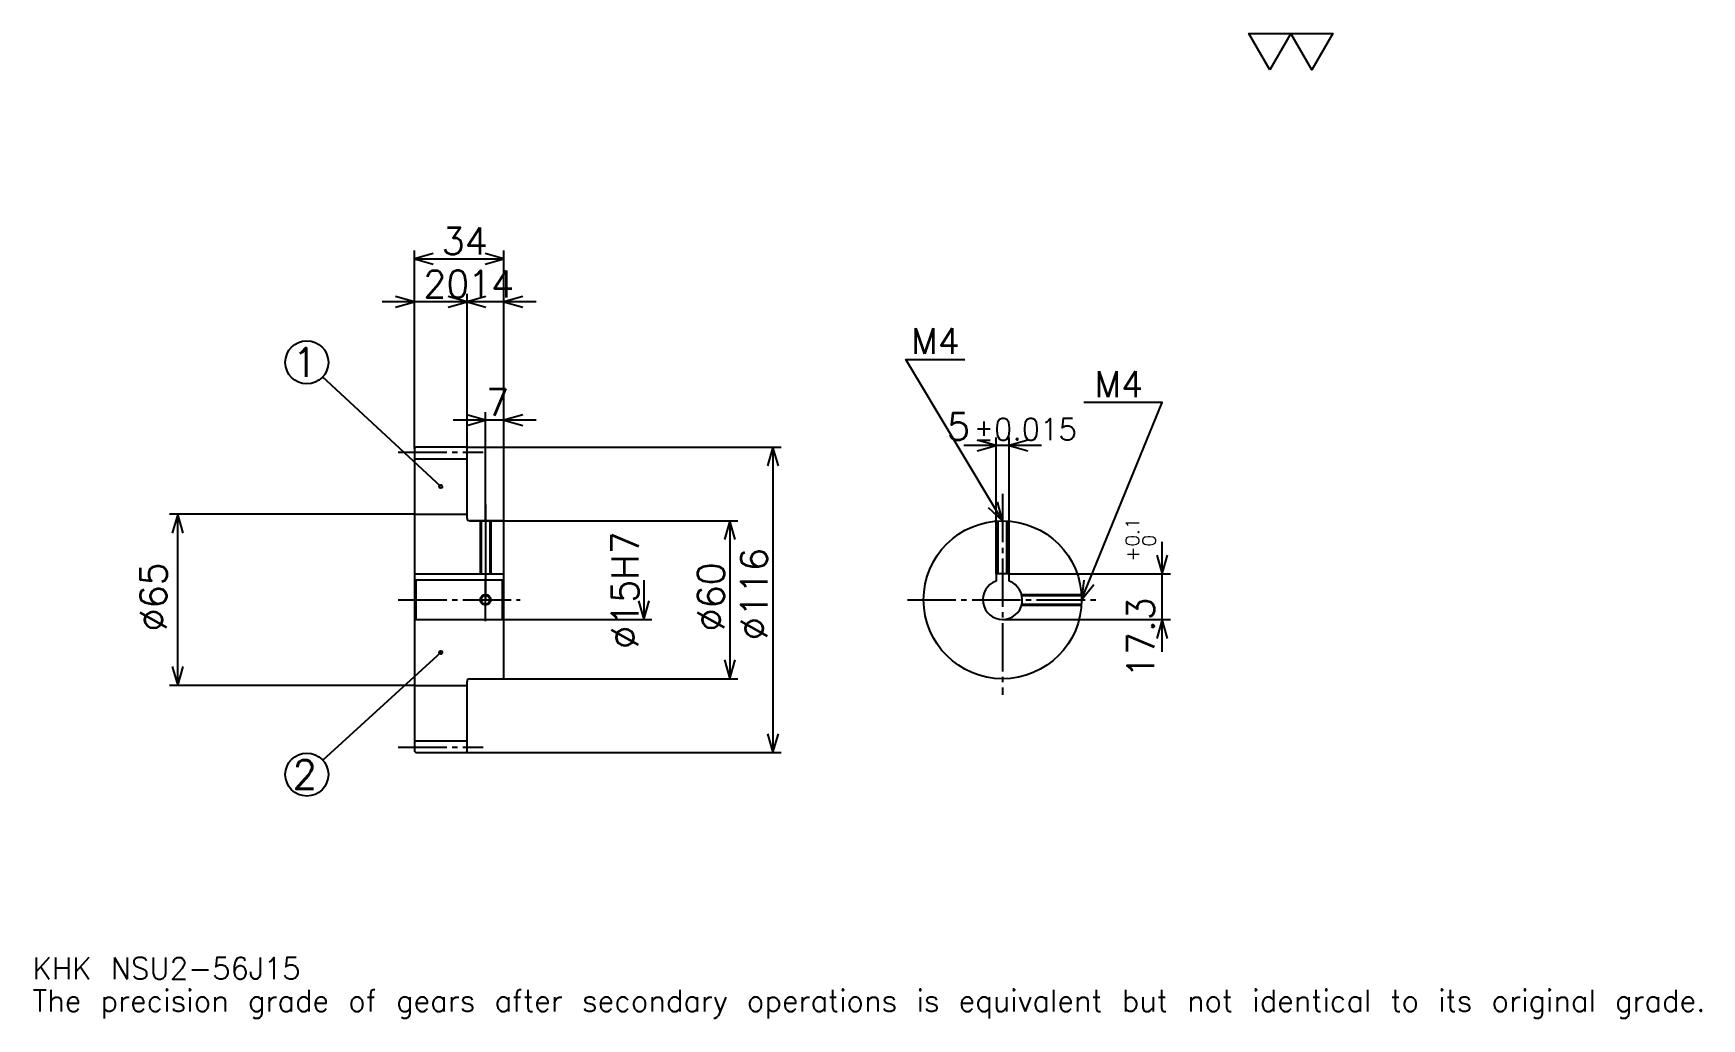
# Model space of a CAD drawing. Extents: x 21 to 654, y 7 to 382.
import ezdxf

# ---------------------------------------------------------------- set-up
doc = ezdxf.new("R2010")
doc.units = 0
doc.linetypes.add('DASHDOT', pattern=[24.521738, 18.391304, -2.043478, 2.043478, -2.043478])
doc.layers.get('0').update_dxf_attribs({"linetype": 'CONTINUOUS'})
doc.layers.add('DASHDOT', color=6, linetype='DASHDOT')
doc.styles.add('KANJI', font='TXT', dxfattribs={"bigfont": 'BIGFONT'})

msp = doc.modelspace()

# ---------------------------------------------------------------- linework, layer by layer
at = {"color": 5}
for p, q in [((165.521729, 224.543488), (165.521729, 299.130432)), ((199.521729, 224.543488), (199.521729, 299.130432)), ((165.521729, 296.065216), (199.521729, 296.065216)), ((197.782593, 279.717407), (153.260864, 279.717407)), ((211.782593, 279.717407), (173.260864, 279.717407)), ((185.521729, 224.543488), (185.521729, 282.782623)), ((175.521729, 209.543488), (130.645859, 251.155304)), ((211.782593, 234.76088), (180.260864, 234.76088)), ((192.521729, 224.543488), (192.521729, 237.826096)), ((386.413025, 176.343491), (386.413025, 228.217407)), ((391.413025, 176.343491), (391.413025, 228.217407)), ((165.521729, 224.043488), (165.521729, 224.543488)), ((185.021729, 224.543488), (199.521729, 224.543488)), ((185.521729, 224.043488), (185.521729, 224.543488)), ((192.521729, 196.543488), (192.521729, 224.543488)), ((192.521729, 196.543488), (192.521729, 224.543488)), ((199.521729, 224.543488), (304.760864, 224.543488)), ((199.521729, 196.043488), (199.521729, 224.543488)), ((301.695648, 224.543488), (301.695648, 108.543488)), ((403.673889, 225.152191), (374.152161, 225.152191)), ((165.521729, 199.043488), (72.543472, 199.043488)), ((75.608688, 134.043488), (75.608688, 199.043488)), ((186.521729, 196.543488), (199.521729, 196.543488)), ((199.521729, 196.543488), (288.413025, 196.543488)), ((285.347809, 196.543488), (285.347809, 136.543488)), ((449.565216, 146.782623), (449.565216, 188.604355)), ((252.652161, 174.043488), (252.652161, 159.043488)), ((391.413025, 176.343491), (452.630432, 176.343491)), ((199.521729, 159.043488), (255.717377, 159.043488)), ((388.913025, 159.043488), (452.630432, 159.043488)), ((175.521729, 146.543488), (130.693008, 105.680374)), ((165.521729, 134.043488), (72.543472, 134.043488)), ((186.521729, 136.543488), (199.521729, 136.543488)), ((199.521729, 136.543488), (288.413025, 136.543488)), ((185.021729, 108.543488), (199.521729, 108.543488)), ((199.521729, 108.543488), (304.760864, 108.543488))]:
    msp.add_line(p, q, dxfattribs=at)
at = {"color": 4}
for p, q in [((165.521729, 220.043488), (185.521729, 220.043488)), ((165.521729, 199.043488), (185.521729, 199.043488)), ((165.521729, 176.343491), (199.521729, 176.343491)), ((166.021729, 174.043488), (166.021729, 159.043488)), ((199.021729, 174.043488), (199.521729, 174.543488)), ((199.021729, 159.043488), (199.521729, 158.543488)), ((165.521729, 134.043488), (185.521729, 134.043488)), ((165.521729, 113.043488), (185.521729, 113.043488))]:
    msp.add_line(p, q, dxfattribs=at)
at = {"color": 7}
msp.add_lwpolyline([(490.434784, 367.82608), (482.46521, 381.639984), (514.343506, 381.639984), (506.373901, 367.82608), (498.404358, 381.639984), (490.434784, 367.82608)], dxfattribs=at)
at = {"color": 5}
for points in [[(172.673904, 298.108704), (165.521729, 296.065216), (172.673904, 294.021729)], [(192.369553, 294.021729), (199.521729, 296.065216), (192.369553, 298.108704)], [(158.369553, 277.67392), (165.521729, 279.717407), (158.369553, 281.760864)], [(178.369553, 277.67392), (185.521729, 279.717407), (178.369553, 281.760864)], [(192.673904, 281.760864), (185.521729, 279.717407), (192.673904, 277.67392)], [(206.673904, 281.760864), (199.521729, 279.717407), (206.673904, 277.67392)], [(388.913025, 196.543488), (352.130432, 257.847839), (374.608704, 257.847839)], [(418.913025, 166.543488), (449.565216, 241.5), (419.730408, 241.5)], [(185.369553, 232.717407), (192.521729, 234.76088), (185.369553, 236.804352)], [(206.673904, 236.804352), (199.521729, 234.76088), (206.673904, 232.717407)], [(303.739136, 217.391312), (301.695648, 224.543488), (299.652161, 217.391312)], [(379.260864, 223.108704), (386.413025, 225.152191), (379.260864, 227.195663)], [(398.565216, 227.195663), (391.413025, 225.152191), (398.565216, 223.108704)], [(383.481018, 201.625061), (388.913025, 196.543488), (386.985535, 203.727783)], [(77.652168, 191.891312), (75.608688, 199.043488), (73.565208, 191.891312)], [(287.391296, 189.391312), (285.347809, 196.543488), (283.304321, 189.391312)], [(447.521729, 183.495667), (449.565216, 176.343491), (451.608704, 183.495667)], [(419.72876, 173.936996), (418.913025, 166.543488), (423.511627, 172.39006)], [(250.608673, 166.195663), (252.652161, 159.043488), (254.695648, 166.195663)], [(451.608704, 151.891312), (449.565216, 159.043488), (447.521729, 151.891312)], [(73.565208, 141.195663), (75.608688, 134.043488), (77.652168, 141.195663)], [(283.304321, 143.695663), (285.347809, 136.543488), (287.391296, 143.695663)], [(299.652161, 115.695663), (301.695648, 108.543488), (303.739136, 115.695663)]]:
    msp.add_lwpolyline(points, dxfattribs=at)
at = {"color": 4}
for points in [[(185.521729, 197.543488), (185.521729, 224.043488), (185.021729, 224.543488), (166.021729, 224.543488), (165.521729, 224.043488), (165.521729, 158.543488)], [(186.521729, 136.543488), (199.021729, 136.543488), (199.521729, 137.043488), (199.521729, 196.043488), (199.021729, 196.543488), (186.521729, 196.543488)], [(190.521729, 196.543488), (190.521729, 176.343491)], [(190.901733, 196.543488), (190.901733, 176.343491)], [(194.141724, 196.543488), (194.141724, 176.343491)], [(194.521729, 196.543488), (194.521729, 176.343491)], [(386.913025, 176.343491), (386.913025, 196.476746)], [(387.29303, 176.343491), (387.29303, 196.49971)], [(390.53302, 176.343491), (390.53302, 196.49971)], [(390.913025, 176.343491), (390.913025, 196.476746)], [(165.521729, 158.543488), (166.021729, 159.043488), (199.021729, 159.043488), (199.021729, 174.043488), (166.021729, 174.043488), (165.521729, 174.543488)], [(391.413025, 173.614563), (391.413025, 176.343491), (386.413025, 176.343491), (386.413025, 173.614563)], [(396.141449, 168.543488), (418.846313, 168.543488)], [(396.235992, 168.163483), (418.869263, 168.163483)], [(396.235992, 164.923492), (418.869263, 164.923492)], [(165.521729, 158.543488), (165.521729, 109.043488), (166.021729, 108.543488), (185.021729, 108.543488), (185.521729, 109.043488), (185.521729, 135.543488)], [(396.141449, 164.543488), (418.846313, 164.543488)]]:
    msp.add_lwpolyline(points, dxfattribs=at)
at = {"color": 5}
for centre, radius in [((124.652161, 256.713043), 8.173913), ((175.521729, 209.543488), 0.613044), ((175.521729, 146.543488), 0.613044), ((124.652161, 100.17392), 8.173913)]:
    msp.add_circle(centre, radius, dxfattribs=at)
at = {"color": 4}
for centre, radius in [((388.913025, 166.543488), 30), ((192.521729, 166.543488), 1.62)]:
    msp.add_circle(centre, radius, dxfattribs=at)
at = {"color": 7}
msp.add_circle((192.521729, 166.543488), 2, dxfattribs=at)
at = {"color": 4}
for centre, radius, start, end in [((186.521729, 197.543488), 1, 180, 270), ((388.913025, 166.543488), 7.5, 109.471220943, 70.528779057), ((186.521729, 135.543488), 1, 90, 180)]:
    msp.add_arc(centre, radius, start, end, dxfattribs=at)
at = {"layer": 'DASHDOT', "color": 7}
for p, q in [((159.391296, 222.543488), (191.652161, 222.543488)), ((388.913025, 206.76088), (388.913025, 130.413055)), ((192.521729, 196.543488), (192.521729, 166.543488)), ((159.391296, 166.543488), (205.652161, 166.543488)), ((352.782593, 166.543488), (425.043457, 166.543488)), ((159.391296, 110.543488), (191.652161, 110.543488))]:
    msp.add_line(p, q, dxfattribs=at)
for points in [[(192.521729, 202.67392), (192.521729, 170.213058)], [(192.521729, 158.413055), (192.521729, 174.67392)], [(184.391296, 166.543488), (200.652161, 166.543488)]]:
    msp.add_lwpolyline(points, dxfattribs=at)

# ---------------------------------------------------------------- texts
at = {"color": 7, "style": 'KANJI'}
for s, height, p in [('34', 10.217391, (175.880432, 297.700012)), ('20', 10.217391, (168.880417, 281.352173)), ('14', 10.217391, (185.880432, 281.352173)), ('M4', 9.808696, (354.173889, 259.891296)), ('1', 10.898551, (119.202888, 251.263779)), ('M4', 9.808696, (423.817383, 243.543488)), ('7', 10.217391, (192.70108, 236.39566)), ('5', 10.217391, (367.822327, 227.195663)), ('%%p0.015', 8.173913, (377.936279, 227.195663)), ('2', 10.898551, (119.202888, 94.724648)), ('KHK NSU2-56J15', 8.173913, (20.434782, 22.47826)), ('The precision grade of gears after secondary operations is equivalent but not identical to its original grade.', 8.173913, (20.434782, 10.217391))]:
    msp.add_text(s, height=height, dxfattribs=at).set_placement(p)
for s, height, p in [('%%c15H7', 10.217391, (250.608673, 147.896744)), ('0.1', 5.108696, (440.778259, 186.776703)), ('0', 5.108696, (447.113037, 186.776703)), ('%%c116', 10.217391, (299.652161, 151.217407)), ('+', 5.108696, (440.778259, 181.054962)), ('%%c65', 10.217391, (71.521729, 154.538055)), ('%%c60', 10.217391, (283.304321, 154.538055)), ('17.3', 10.217391, (446.5, 136.830048))]:
    msp.add_text(s, height=height, rotation=90, dxfattribs=at).set_placement(p)

doc.saveas('drawing.dxf')
